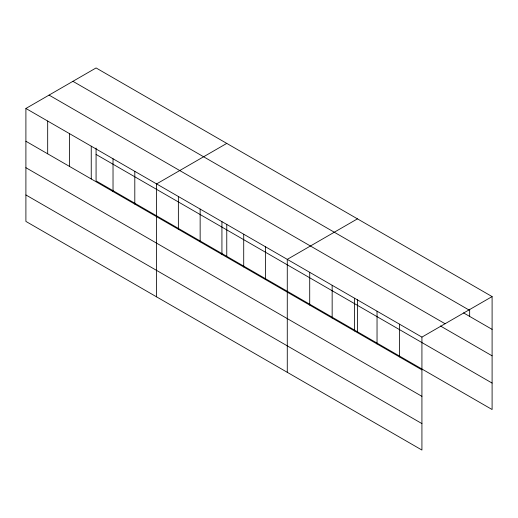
<?xml version="1.0" encoding="UTF-8"?>
<svg xmlns="http://www.w3.org/2000/svg" width="518" height="518" viewBox="0 0 518 518"><rect width="100%" height="100%" fill="white"/><g stroke="black" fill="none" stroke-linecap="round" stroke-linejoin="round"><path stroke-width="0.78" d="M421.924 396.341L421.924 337.108L25.9 108.469L25.9 221.413L421.924 450.051L421.924 396.341L25.9 167.702M96.076 148.025L96.076 180.892L492.1 409.531L492.1 296.587L96.076 67.949L25.9 108.469M226.767 143.402L156.585 183.916L156.585 296.859M357.452 218.855L287.276 259.369L287.276 372.312M421.924 337.108L492.1 296.587M72.921 81.32L468.939 309.958M463.539 312.878L492.1 329.37M49.061 95.098L445.079 323.737M440.417 325.984L492.1 355.821M96.076 154.435L492.1 383.08M25.9 141.246L421.924 369.884M25.9 194.956L421.924 423.594M469.658 309.22L469.658 316.414M399.482 324.151L399.482 356.928M377.039 311.195L377.039 343.971M357.452 299.728L357.452 331.792M354.597 298.238L354.597 331.015M332.155 285.282L332.155 318.058M309.712 272.326L309.712 305.102M265.494 246.795L265.494 279.571M243.713 234.22L243.713 266.997M226.767 224.281L226.767 256.345M221.931 221.646L221.931 254.422M200.149 209.071L200.149 241.848M178.367 196.497L178.367 229.273M134.803 171.341L134.803 204.124M113.028 158.767L113.028 191.543M91.246 146.193L91.246 178.969M69.464 133.618L69.464 166.395M47.682 121.044L47.682 153.82"/></g></svg>
